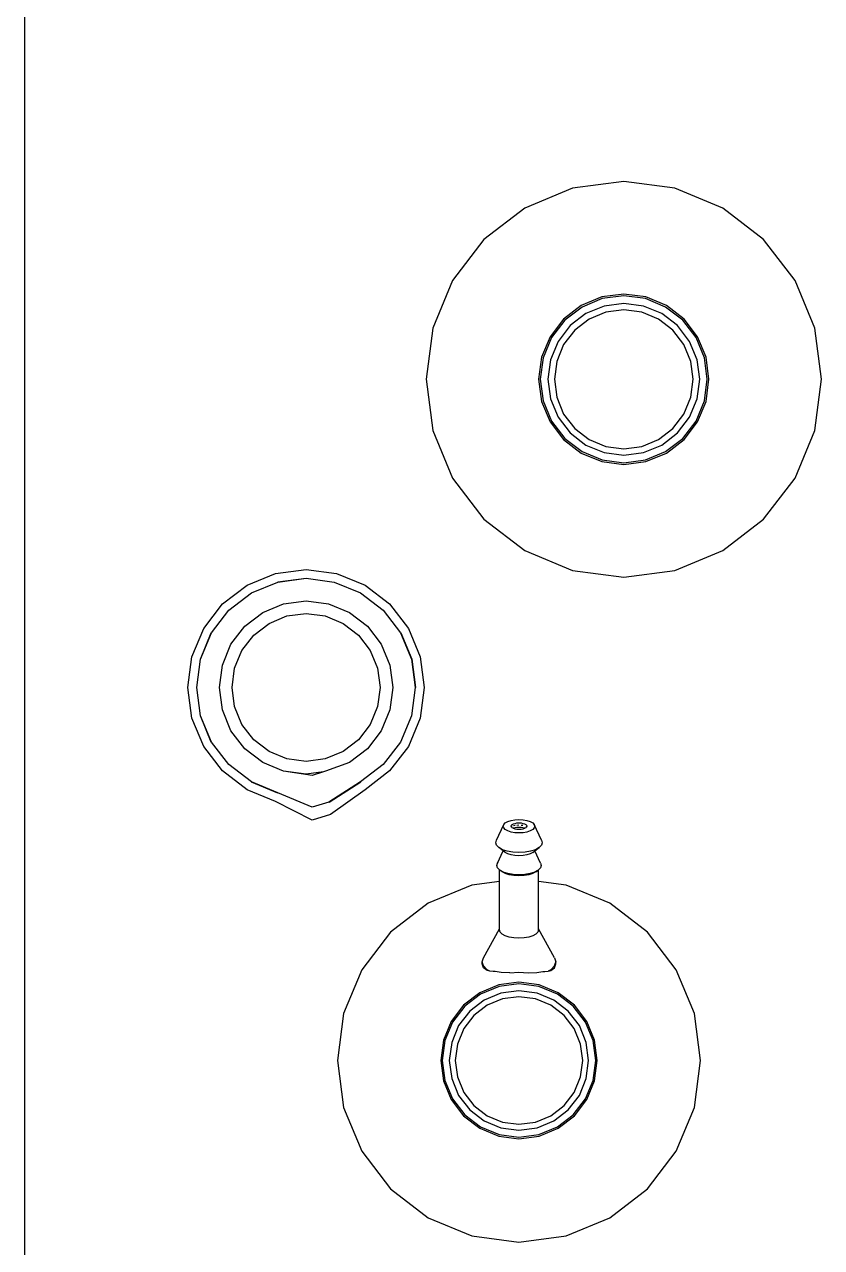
# Model space of a CAD drawing. Header units: metres. Extents: x 217 to 1422, y -179 to 129.
# Drawn here: x 1357.1349 to 1357.337, y 61.4455 to 61.7555 of the extents above; entities that cross this region are included whole.
import ezdxf

# ---------------------------------------------------------------- set-up
doc = ezdxf.new("R2010")
doc.units = ezdxf.units.M
doc.header["$LTSCALE"] = 0.5
doc.header["$MEASUREMENT"] = 0
doc.layers.add('+1', color=255, linetype='Continuous')

# ---------------------------------------------------------------- blocks, each defined once
blk = doc.blocks.new('Chemistry Lab table pl')
at = {"layer": '+1', "transparency": 33554687}
for p, q in [((6.07441, 3.6255), (6.06143, 3.62379)), ((6.08738, 3.62379), (6.07441, 3.6255)), ((6.06143, 3.62379), (6.04934, 3.61878)), ((6.09947, 3.61878), (6.08738, 3.62379)), ((6.04934, 3.61878), (6.03896, 3.61081)), ((6.10985, 3.61081), (6.09947, 3.61878)), ((6.03896, 3.61081), (6.03099, 3.60043)), ((6.11782, 3.60043), (6.10985, 3.61081)), ((6.03099, 3.60043), (6.02598, 3.58834)), ((6.12283, 3.58834), (6.11782, 3.60043)), ((6.06882, 3.59623), (6.06361, 3.59407)), ((6.07441, 3.59696), (6.06882, 3.59623)), ((6.07441, 3.59653), (6.06893, 3.59581)), ((6.08, 3.59623), (6.07441, 3.59696)), ((6.07988, 3.59581), (6.07441, 3.59653)), ((6.0852, 3.59407), (6.08, 3.59623)), ((6.06361, 3.59407), (6.05913, 3.59064)), ((6.06382, 3.59369), (6.05944, 3.59033)), ((6.06893, 3.59581), (6.06382, 3.59369)), ((6.06943, 3.59394), (6.06479, 3.59202)), ((6.07441, 3.5946), (6.06943, 3.59394)), ((6.07441, 3.59296), (6.06985, 3.59236)), ((6.07938, 3.59394), (6.07441, 3.5946)), ((6.07896, 3.59236), (6.07441, 3.59296)), ((6.08402, 3.59202), (6.07938, 3.59394)), ((6.08499, 3.59369), (6.07988, 3.59581)), ((6.08937, 3.59033), (6.08499, 3.59369)), ((6.08968, 3.59064), (6.0852, 3.59407)), ((6.23514, 3.59327), (6.22404, 3.58867)), ((6.24706, 3.59484), (6.23514, 3.59327)), ((6.25898, 3.59327), (6.24706, 3.59484)), ((6.27008, 3.58867), (6.25898, 3.59327)), ((6.05913, 3.59064), (6.0557, 3.58616)), ((6.05944, 3.59033), (6.05608, 3.58595)), ((6.06479, 3.59202), (6.0608, 3.58896)), ((6.06561, 3.5906), (6.06196, 3.58781)), ((6.06985, 3.59236), (6.06561, 3.5906)), ((6.0832, 3.5906), (6.07896, 3.59236)), ((6.08685, 3.58781), (6.0832, 3.5906)), ((6.08801, 3.58896), (6.08402, 3.59202)), ((6.09273, 3.58595), (6.08937, 3.59033)), ((6.09311, 3.58616), (6.08968, 3.59064)), ((6.02598, 3.58834), (6.02427, 3.57536)), ((6.0608, 3.58896), (6.05775, 3.58498)), ((6.06196, 3.58781), (6.05916, 3.58416)), ((6.08965, 3.58416), (6.08685, 3.58781)), ((6.09106, 3.58498), (6.08801, 3.58896)), ((6.12454, 3.57536), (6.12283, 3.58834)), ((6.22404, 3.58867), (6.21451, 3.58135)), ((6.27962, 3.58135), (6.27008, 3.58867)), ((6.0557, 3.58616), (6.05354, 3.58095)), ((6.05608, 3.58595), (6.05396, 3.58084)), ((6.05775, 3.58498), (6.05583, 3.58034)), ((6.05916, 3.58416), (6.05741, 3.57992)), ((6.0914, 3.57992), (6.08965, 3.58416)), ((6.09298, 3.58034), (6.09106, 3.58498)), ((6.09485, 3.58084), (6.09273, 3.58595)), ((6.09527, 3.58095), (6.09311, 3.58616)), ((6.05354, 3.58095), (6.05281, 3.57536)), ((6.05396, 3.58084), (6.05324, 3.57536)), ((6.09557, 3.57536), (6.09485, 3.58084)), ((6.096, 3.57536), (6.09527, 3.58095)), ((6.21451, 3.58135), (6.20719, 3.57182)), ((6.28693, 3.57182), (6.27962, 3.58135)), ((6.05583, 3.58034), (6.05517, 3.57536)), ((6.05741, 3.57992), (6.05681, 3.57536)), ((6.092, 3.57536), (6.0914, 3.57992)), ((6.09364, 3.57536), (6.09298, 3.58034)), ((6.02427, 3.57536), (6.02598, 3.56239)), ((6.05281, 3.57536), (6.05354, 3.56977)), ((6.05324, 3.57536), (6.05396, 3.56989)), ((6.05517, 3.57536), (6.05583, 3.57039)), ((6.05681, 3.57536), (6.05741, 3.57081)), ((6.0914, 3.57081), (6.092, 3.57536)), ((6.09298, 3.57039), (6.09364, 3.57536)), ((6.09485, 3.56989), (6.09557, 3.57536)), ((6.09527, 3.56977), (6.096, 3.57536)), ((6.12283, 3.56239), (6.12454, 3.57536)), ((6.20719, 3.57182), (6.20259, 3.56072)), ((6.29153, 3.56072), (6.28693, 3.57182)), ((6.05354, 3.56977), (6.0557, 3.56456)), ((6.05396, 3.56989), (6.05608, 3.56478)), ((6.05583, 3.57039), (6.05775, 3.56575)), ((6.05741, 3.57081), (6.05916, 3.56656)), ((6.08965, 3.56656), (6.0914, 3.57081)), ((6.09106, 3.56575), (6.09298, 3.57039)), ((6.09273, 3.56478), (6.09485, 3.56989)), ((6.09311, 3.56456), (6.09527, 3.56977)), ((6.24706, 3.56863), (6.24193, 3.56796)), ((6.24706, 3.56824), (6.24203, 3.56757)), ((6.25219, 3.56796), (6.24706, 3.56863)), ((6.25209, 3.56757), (6.24706, 3.56824)), ((6.05775, 3.56575), (6.0608, 3.56176)), ((6.05916, 3.56656), (6.06196, 3.56292)), ((6.08685, 3.56292), (6.08965, 3.56656)), ((6.08801, 3.56176), (6.09106, 3.56575)), ((6.23714, 3.56598), (6.23303, 3.56283)), ((6.23734, 3.56563), (6.23332, 3.56254)), ((6.24193, 3.56796), (6.23714, 3.56598)), ((6.24203, 3.56757), (6.23734, 3.56563)), ((6.24249, 3.56586), (6.23823, 3.5641)), ((6.24706, 3.56646), (6.24249, 3.56586)), ((6.25163, 3.56586), (6.24706, 3.56646)), ((6.25589, 3.5641), (6.25163, 3.56586)), ((6.25678, 3.56563), (6.25209, 3.56757)), ((6.25698, 3.56598), (6.25219, 3.56796)), ((6.26081, 3.56254), (6.25678, 3.56563)), ((6.26109, 3.56283), (6.25698, 3.56598)), ((6.02598, 3.56239), (6.03099, 3.5503)), ((6.0557, 3.56456), (6.05913, 3.56009)), ((6.05608, 3.56478), (6.05944, 3.5604)), ((6.06196, 3.56292), (6.06561, 3.56012)), ((6.0832, 3.56012), (6.08685, 3.56292)), ((6.08937, 3.5604), (6.09273, 3.56478)), ((6.08968, 3.56009), (6.09311, 3.56456)), ((6.11782, 3.5503), (6.12283, 3.56239)), ((6.23303, 3.56283), (6.22988, 3.55872)), ((6.23332, 3.56254), (6.23023, 3.55852)), ((6.23823, 3.5641), (6.23457, 3.56129)), ((6.23898, 3.5628), (6.23563, 3.56023)), ((6.24288, 3.56441), (6.23898, 3.5628)), ((6.24706, 3.56496), (6.24288, 3.56441)), ((6.25124, 3.56441), (6.24706, 3.56496)), ((6.25514, 3.5628), (6.25124, 3.56441)), ((6.25849, 3.56023), (6.25514, 3.5628)), ((6.25955, 3.56129), (6.25589, 3.5641)), ((6.26389, 3.55852), (6.26081, 3.56254)), ((6.26424, 3.55872), (6.26109, 3.56283)), ((6.05913, 3.56009), (6.06361, 3.55666)), ((6.05944, 3.5604), (6.06382, 3.55703)), ((6.0608, 3.56176), (6.06479, 3.55871)), ((6.06561, 3.56012), (6.06985, 3.55836)), ((6.07896, 3.55836), (6.0832, 3.56012)), ((6.08402, 3.55871), (6.08801, 3.56176)), ((6.08499, 3.55703), (6.08937, 3.5604)), ((6.0852, 3.55666), (6.08968, 3.56009)), ((6.20259, 3.56072), (6.20167, 3.55375)), ((6.23457, 3.56129), (6.23176, 3.55763)), ((6.23563, 3.56023), (6.23306, 3.55688)), ((6.26106, 3.55688), (6.25849, 3.56023)), ((6.26236, 3.55763), (6.25955, 3.56129)), ((6.2931, 3.5488), (6.29153, 3.56072)), ((6.06361, 3.55666), (6.06882, 3.5545)), ((6.06382, 3.55703), (6.06893, 3.55492)), ((6.06479, 3.55871), (6.06943, 3.55678)), ((6.06943, 3.55678), (6.07441, 3.55613)), ((6.06985, 3.55836), (6.07441, 3.55777)), ((6.07441, 3.55777), (6.07896, 3.55836)), ((6.07441, 3.55613), (6.07938, 3.55678)), ((6.07938, 3.55678), (6.08402, 3.55871)), ((6.07988, 3.55492), (6.08499, 3.55703)), ((6.08, 3.5545), (6.0852, 3.55666)), ((6.22102, 3.55784), (6.21371, 3.55375)), ((6.22102, 3.55784), (6.22205, 3.55816)), ((6.2226, 3.55816), (6.22205, 3.55816)), ((6.22205, 3.55816), (6.22231, 3.55808)), ((6.2226, 3.55816), (6.22231, 3.55808)), ((6.22308, 3.55784), (6.22231, 3.55808)), ((6.22332, 3.55792), (6.2226, 3.55816)), ((6.22332, 3.55792), (6.22308, 3.55784)), ((6.22308, 3.55784), (6.22405, 3.5569)), ((6.22357, 3.55784), (6.22332, 3.55792)), ((6.22426, 3.5569), (6.22357, 3.55784)), ((6.22405, 3.5569), (6.22443, 3.55621)), ((6.22409, 3.5569), (6.22428, 3.55684)), ((6.22428, 3.55684), (6.22426, 3.5569)), ((6.22443, 3.55621), (6.22428, 3.55684)), ((6.22454, 3.55531), (6.22443, 3.55621)), ((6.22988, 3.55872), (6.2279, 3.55393)), ((6.23023, 3.55852), (6.22829, 3.55383)), ((6.23176, 3.55763), (6.23, 3.55337)), ((6.23306, 3.55688), (6.23145, 3.55298)), ((6.26267, 3.55298), (6.26106, 3.55688)), ((6.26412, 3.55337), (6.26236, 3.55763)), ((6.26584, 3.55383), (6.26389, 3.55852)), ((6.26622, 3.55393), (6.26424, 3.55872)), ((6.06882, 3.5545), (6.07441, 3.55377)), ((6.06893, 3.55492), (6.07441, 3.5542)), ((6.07441, 3.5542), (6.07988, 3.55492)), ((6.07441, 3.55377), (6.08, 3.5545)), ((6.18682, 3.55227), (6.18723, 3.55267)), ((6.1912, 3.55451), (6.18723, 3.55267)), ((6.18723, 3.55267), (6.18767, 3.55281)), ((6.18767, 3.55281), (6.18811, 3.55267)), ((6.18811, 3.55267), (6.18852, 3.55227)), ((6.1912, 3.55451), (6.19185, 3.55471)), ((6.19185, 3.55471), (6.1925, 3.55451)), ((6.1925, 3.55451), (6.19311, 3.55392)), ((6.19311, 3.55392), (6.19363, 3.55298)), ((6.19393, 3.55278), (6.19311, 3.55392)), ((6.19363, 3.55298), (6.19403, 3.55175)), ((6.19701, 3.55421), (6.19393, 3.55278)), ((6.1943, 3.55227), (6.19393, 3.55278)), ((6.19701, 3.55421), (6.19763, 3.5544)), ((6.19763, 3.5544), (6.19824, 3.55421)), ((6.19824, 3.55421), (6.19872, 3.55375)), ((6.19872, 3.55375), (6.19882, 3.55365)), ((6.20167, 3.55375), (6.19872, 3.55375)), ((6.19923, 3.55308), (6.19882, 3.55365)), ((6.19882, 3.55365), (6.19902, 3.55329)), ((6.19902, 3.55329), (6.19923, 3.55308)), ((6.19902, 3.55329), (6.19931, 3.55276)), ((6.19923, 3.55308), (6.19951, 3.55258)), ((6.19931, 3.55276), (6.19937, 3.55258)), ((6.21371, 3.55375), (6.20167, 3.55375)), ((6.21395, 3.55375), (6.21371, 3.55375)), ((6.21395, 3.55375), (6.2145, 3.55358)), ((6.2145, 3.55358), (6.21501, 3.55308)), ((6.21501, 3.55308), (6.21544, 3.5523)), ((6.22449, 3.55485), (6.22454, 3.55531)), ((6.22477, 3.55331), (6.22449, 3.55485)), ((6.22486, 3.5511), (6.22477, 3.55331)), ((6.2279, 3.55393), (6.22722, 3.5488)), ((6.22829, 3.55383), (6.22762, 3.5488)), ((6.23, 3.55337), (6.2294, 3.5488)), ((6.23145, 3.55298), (6.2309, 3.5488)), ((6.26322, 3.5488), (6.26267, 3.55298)), ((6.26473, 3.5488), (6.26412, 3.55337)), ((6.2665, 3.5488), (6.26584, 3.55383)), ((6.2669, 3.5488), (6.26622, 3.55393)), ((6.03099, 3.5503), (6.03896, 3.53992)), ((6.10985, 3.53992), (6.11782, 3.5503)), ((6.18596, 3.5488), (6.18602, 3.54984)), ((6.18602, 3.54984), (6.18619, 3.5508)), ((6.18619, 3.5508), (6.18646, 3.55163)), ((6.18646, 3.55163), (6.18682, 3.55227)), ((6.18686, 3.54931), (6.18695, 3.54978)), ((6.18695, 3.54978), (6.18708, 3.55018)), ((6.18708, 3.55018), (6.18725, 3.5505)), ((6.18725, 3.5505), (6.18745, 3.55069)), ((6.18738, 3.54931), (6.1874, 3.54963)), ((6.1874, 3.54963), (6.18742, 3.54978)), ((6.18745, 3.55069), (6.18764, 3.55075)), ((6.18756, 3.5505), (6.18764, 3.55075)), ((6.18764, 3.55075), (6.18767, 3.55076)), ((6.18767, 3.55076), (6.18789, 3.55069)), ((6.18789, 3.55069), (6.18809, 3.5505)), ((6.18792, 3.54931), (6.188, 3.54978)), ((6.188, 3.54978), (6.18813, 3.55018)), ((6.18809, 3.5505), (6.1882, 3.5503)), ((6.18813, 3.55018), (6.1882, 3.5503)), ((6.1882, 3.5503), (6.18826, 3.55018)), ((6.18826, 3.55018), (6.18839, 3.54978)), ((6.18839, 3.54978), (6.18848, 3.54931)), ((6.18852, 3.55227), (6.18888, 3.55163)), ((6.18888, 3.55163), (6.18915, 3.5508)), ((6.18915, 3.5508), (6.18932, 3.54984)), ((6.18932, 3.54984), (6.18938, 3.5488)), ((6.19403, 3.55175), (6.19428, 3.55033)), ((6.19428, 3.55033), (6.19436, 3.5488)), ((6.1943, 3.55227), (6.19466, 3.55163)), ((6.19466, 3.55163), (6.19493, 3.5508)), ((6.19493, 3.5508), (6.1951, 3.54984)), ((6.1951, 3.54984), (6.19516, 3.5488)), ((6.19937, 3.55258), (6.19951, 3.55258)), ((6.19937, 3.55258), (6.19969, 3.5516)), ((6.19951, 3.55258), (6.19966, 3.5523)), ((6.19966, 3.5523), (6.2, 3.55127)), ((6.19969, 3.5516), (6.19993, 3.55025)), ((6.19993, 3.55025), (6.20001, 3.5488)), ((6.2, 3.55127), (6.20021, 3.55008)), ((6.20021, 3.55008), (6.20028, 3.5488)), ((6.21544, 3.5523), (6.21578, 3.55127)), ((6.21578, 3.55127), (6.21599, 3.55008)), ((6.21599, 3.55008), (6.21606, 3.5488)), ((6.22468, 3.5488), (6.22486, 3.5511)), ((6.18602, 3.54776), (6.18596, 3.5488)), ((6.18619, 3.54679), (6.18602, 3.54776)), ((6.18646, 3.54596), (6.18619, 3.54679)), ((6.18684, 3.5488), (6.18686, 3.54931)), ((6.18686, 3.54829), (6.18684, 3.5488)), ((6.18695, 3.54782), (6.18686, 3.54829)), ((6.18708, 3.54741), (6.18695, 3.54782)), ((6.18725, 3.5471), (6.18708, 3.54741)), ((6.18745, 3.54691), (6.18725, 3.5471)), ((6.18738, 3.54829), (6.18735, 3.5488)), ((6.18749, 3.54741), (6.18742, 3.54782)), ((6.18767, 3.54684), (6.18745, 3.54691)), ((6.18762, 3.54691), (6.18756, 3.5471)), ((6.18789, 3.54691), (6.18767, 3.54684)), ((6.18789, 3.5488), (6.18792, 3.54931)), ((6.18792, 3.54829), (6.18789, 3.5488)), ((6.18809, 3.5471), (6.18789, 3.54691)), ((6.188, 3.54782), (6.18792, 3.54829)), ((6.18813, 3.54741), (6.188, 3.54782)), ((6.1882, 3.5473), (6.18809, 3.5471)), ((6.1882, 3.5473), (6.18813, 3.54741)), ((6.18826, 3.54741), (6.1882, 3.5473)), ((6.18839, 3.54782), (6.18826, 3.54741)), ((6.18848, 3.54829), (6.18839, 3.54782)), ((6.18848, 3.54931), (6.18851, 3.5488)), ((6.18851, 3.5488), (6.18848, 3.54829)), ((6.18915, 3.54679), (6.18888, 3.54596)), ((6.18932, 3.54776), (6.18915, 3.54679)), ((6.18938, 3.5488), (6.18932, 3.54776)), ((6.19428, 3.54727), (6.19403, 3.54584)), ((6.19436, 3.5488), (6.19428, 3.54727)), ((6.19493, 3.54679), (6.19466, 3.54596)), ((6.1951, 3.54776), (6.19493, 3.54679)), ((6.19516, 3.5488), (6.1951, 3.54776)), ((6.19993, 3.54735), (6.19969, 3.546)), ((6.20001, 3.5488), (6.19993, 3.54735)), ((6.20021, 3.54752), (6.2, 3.54632)), ((6.20028, 3.5488), (6.20021, 3.54752)), ((6.21599, 3.54752), (6.21578, 3.54632)), ((6.21606, 3.5488), (6.21599, 3.54752)), ((6.22486, 3.5465), (6.22468, 3.5488)), ((6.22486, 3.5465), (6.22477, 3.54429)), ((6.22722, 3.5488), (6.2279, 3.54367)), ((6.22762, 3.5488), (6.22829, 3.54377)), ((6.2294, 3.5488), (6.23, 3.54423)), ((6.2309, 3.5488), (6.23145, 3.54462)), ((6.26267, 3.54462), (6.26322, 3.5488)), ((6.26412, 3.54423), (6.26473, 3.5488)), ((6.26584, 3.54377), (6.2665, 3.5488)), ((6.26622, 3.54367), (6.2669, 3.5488)), ((6.29153, 3.53688), (6.2931, 3.5488)), ((6.18682, 3.54533), (6.18646, 3.54596)), ((6.18723, 3.54493), (6.18682, 3.54533)), ((6.18767, 3.54479), (6.18723, 3.54493)), ((6.1912, 3.54309), (6.18723, 3.54493)), ((6.18811, 3.54493), (6.18767, 3.54479)), ((6.18852, 3.54533), (6.18811, 3.54493)), ((6.18888, 3.54596), (6.18852, 3.54533)), ((6.19311, 3.54368), (6.1925, 3.54309)), ((6.19393, 3.54482), (6.19311, 3.54368)), ((6.19363, 3.54462), (6.19311, 3.54368)), ((6.19403, 3.54584), (6.19363, 3.54462)), ((6.1943, 3.54533), (6.19393, 3.54482)), ((6.19701, 3.54339), (6.19393, 3.54482)), ((6.19466, 3.54596), (6.1943, 3.54533)), ((6.19701, 3.54339), (6.19683, 3.54356)), ((6.19763, 3.5432), (6.19701, 3.54339)), ((6.19824, 3.54339), (6.19763, 3.5432)), ((6.19872, 3.54385), (6.19824, 3.54339)), ((6.19882, 3.54395), (6.19872, 3.54385)), ((6.20167, 3.54385), (6.19872, 3.54385)), ((6.19923, 3.54451), (6.19882, 3.54395)), ((6.19902, 3.54431), (6.19882, 3.54395)), ((6.19931, 3.54484), (6.19902, 3.54431)), ((6.19923, 3.54451), (6.19902, 3.54431)), ((6.19951, 3.54501), (6.19923, 3.54451)), ((6.19937, 3.54501), (6.19931, 3.54484)), ((6.19969, 3.546), (6.19937, 3.54501)), ((6.19937, 3.54501), (6.19951, 3.54501)), ((6.19966, 3.5453), (6.19951, 3.54501)), ((6.2, 3.54632), (6.19966, 3.5453)), ((6.20167, 3.54385), (6.20259, 3.53688)), ((6.21371, 3.54385), (6.20167, 3.54385)), ((6.22102, 3.53976), (6.21371, 3.54385)), ((6.21395, 3.54385), (6.21371, 3.54385)), ((6.2145, 3.54402), (6.21395, 3.54385)), ((6.21501, 3.54451), (6.2145, 3.54402)), ((6.21544, 3.5453), (6.21501, 3.54451)), ((6.21578, 3.54632), (6.21544, 3.5453)), ((6.22477, 3.54429), (6.22449, 3.54275)), ((6.2279, 3.54367), (6.22988, 3.53888)), ((6.22829, 3.54377), (6.23023, 3.53908)), ((6.23, 3.54423), (6.23176, 3.53997)), ((6.23145, 3.54462), (6.23306, 3.54072)), ((6.26106, 3.54072), (6.26267, 3.54462)), ((6.26236, 3.53997), (6.26412, 3.54423)), ((6.26389, 3.53908), (6.26584, 3.54377)), ((6.26424, 3.53888), (6.26622, 3.54367)), ((6.19185, 3.54289), (6.1912, 3.54309)), ((6.1925, 3.54309), (6.19185, 3.54289)), ((6.22405, 3.54069), (6.22308, 3.53976)), ((6.22426, 3.54069), (6.22357, 3.53976)), ((6.22443, 3.54139), (6.22405, 3.54069)), ((6.22428, 3.54076), (6.22409, 3.54069)), ((6.22428, 3.54076), (6.22426, 3.54069)), ((6.22443, 3.54139), (6.22428, 3.54076)), ((6.22454, 3.54229), (6.22443, 3.54139)), ((6.22449, 3.54275), (6.22454, 3.54229)), ((6.23306, 3.54072), (6.23563, 3.53737)), ((6.25849, 3.53737), (6.26106, 3.54072)), ((6.03896, 3.53992), (6.04934, 3.53195)), ((6.09947, 3.53195), (6.10985, 3.53992)), ((6.22205, 3.53944), (6.22102, 3.53976)), ((6.22231, 3.53952), (6.22205, 3.53944)), ((6.2226, 3.53944), (6.22205, 3.53944)), ((6.22308, 3.53976), (6.22231, 3.53952)), ((6.2226, 3.53944), (6.22231, 3.53952)), ((6.22332, 3.53968), (6.2226, 3.53944)), ((6.22308, 3.53976), (6.22332, 3.53968)), ((6.22357, 3.53976), (6.22332, 3.53968)), ((6.22988, 3.53888), (6.23303, 3.53477)), ((6.23023, 3.53908), (6.23332, 3.53505)), ((6.23176, 3.53997), (6.23457, 3.53631)), ((6.23563, 3.53737), (6.23898, 3.5348)), ((6.25514, 3.5348), (6.25849, 3.53737)), ((6.25955, 3.53631), (6.26236, 3.53997)), ((6.26081, 3.53505), (6.26389, 3.53908)), ((6.26109, 3.53477), (6.26424, 3.53888)), ((6.20259, 3.53688), (6.20719, 3.52578)), ((6.23303, 3.53477), (6.23714, 3.53162)), ((6.23332, 3.53505), (6.23734, 3.53197)), ((6.23457, 3.53631), (6.23823, 3.5335)), ((6.23898, 3.5348), (6.24288, 3.53319)), ((6.25124, 3.53319), (6.25514, 3.5348)), ((6.25589, 3.5335), (6.25955, 3.53631)), ((6.25678, 3.53197), (6.26081, 3.53505)), ((6.25698, 3.53162), (6.26109, 3.53477)), ((6.28693, 3.52578), (6.29153, 3.53688)), ((6.04934, 3.53195), (6.06143, 3.52694)), ((6.08738, 3.52694), (6.09947, 3.53195)), ((6.23714, 3.53162), (6.24193, 3.52964)), ((6.23734, 3.53197), (6.24203, 3.53002)), ((6.23823, 3.5335), (6.24249, 3.53174)), ((6.24249, 3.53174), (6.24706, 3.53113)), ((6.24288, 3.53319), (6.24706, 3.53264)), ((6.24706, 3.53264), (6.25124, 3.53319)), ((6.24706, 3.53113), (6.25163, 3.53174)), ((6.25163, 3.53174), (6.25589, 3.5335)), ((6.25209, 3.53002), (6.25678, 3.53197)), ((6.25219, 3.52964), (6.25698, 3.53162)), ((6.24193, 3.52964), (6.24706, 3.52896)), ((6.24203, 3.53002), (6.24706, 3.52936)), ((6.24706, 3.52936), (6.25209, 3.53002)), ((6.24706, 3.52896), (6.25219, 3.52964)), ((6.06143, 3.52694), (6.07441, 3.52523)), ((6.07441, 3.52523), (6.08738, 3.52694)), ((6.14476, 3.52374), (6.15251, 3.52477)), ((6.15251, 3.52477), (6.16026, 3.52374)), ((6.20719, 3.52578), (6.21451, 3.51624)), ((6.27962, 3.51624), (6.28693, 3.52578)), ((6.13754, 3.52075), (6.14476, 3.52374)), ((6.13864, 3.51884), (6.14533, 3.52161)), ((6.14533, 3.52161), (6.15251, 3.52255)), ((6.14535, 3.52155), (6.15251, 3.52249)), ((6.15251, 3.52249), (6.15967, 3.52155)), ((6.16026, 3.52374), (6.16748, 3.52075)), ((6.13134, 3.51599), (6.13754, 3.52075)), ((6.13295, 3.51439), (6.13868, 3.51878)), ((6.13868, 3.51878), (6.14535, 3.52155)), ((6.15967, 3.52155), (6.16634, 3.51878)), ((6.16634, 3.51878), (6.17207, 3.51439)), ((6.16748, 3.52075), (6.17368, 3.51599)), ((6.12658, 3.50979), (6.13134, 3.51599)), ((6.14152, 3.51385), (6.14682, 3.51605)), ((6.14682, 3.51605), (6.15251, 3.51679)), ((6.15251, 3.51679), (6.1582, 3.51605)), ((6.1582, 3.51605), (6.1635, 3.51385)), ((6.17368, 3.51599), (6.17844, 3.50979)), ((6.21451, 3.51624), (6.22404, 3.50893)), ((6.27008, 3.50893), (6.27962, 3.51624)), ((6.12855, 3.50865), (6.13295, 3.51439)), ((6.13697, 3.51036), (6.14152, 3.51385)), ((6.14313, 3.51106), (6.14766, 3.51294)), ((6.14766, 3.51294), (6.15251, 3.51358)), ((6.15251, 3.51358), (6.15737, 3.51294)), ((6.15737, 3.51294), (6.16189, 3.51106)), ((6.1635, 3.51385), (6.16805, 3.51036)), ((6.17207, 3.51439), (6.17647, 3.50865)), ((6.12359, 3.50257), (6.12658, 3.50979)), ((6.13348, 3.50581), (6.13697, 3.51036)), ((6.13925, 3.50808), (6.14313, 3.51106)), ((6.16189, 3.51106), (6.16577, 3.50808)), ((6.16805, 3.51036), (6.17154, 3.50581)), ((6.17844, 3.50979), (6.18467, 3.50098)), ((6.12579, 3.50198), (6.12855, 3.50865)), ((6.13627, 3.5042), (6.13925, 3.50808)), ((6.16577, 3.50808), (6.16875, 3.5042)), ((6.17647, 3.50865), (6.18155, 3.50063)), ((6.17653, 3.50869), (6.18164, 3.50065)), ((6.22404, 3.50893), (6.23514, 3.50433)), ((6.25898, 3.50433), (6.27008, 3.50893)), ((6.13129, 3.50051), (6.13348, 3.50581)), ((6.13439, 3.49968), (6.13627, 3.5042)), ((6.16875, 3.5042), (6.17063, 3.49968)), ((6.17154, 3.50581), (6.17374, 3.49977)), ((6.23514, 3.50433), (6.24706, 3.50276)), ((6.24706, 3.50276), (6.25898, 3.50433)), ((6.12257, 3.49482), (6.12359, 3.50257)), ((6.12484, 3.49482), (6.12579, 3.50198)), ((6.13054, 3.49482), (6.13129, 3.50051)), ((6.18155, 3.50063), (6.18288, 3.49641)), ((6.18467, 3.50098), (6.18612, 3.49641)), ((6.13375, 3.49482), (6.13439, 3.49968)), ((6.17063, 3.49968), (6.17127, 3.49482)), ((6.17374, 3.49977), (6.1739, 3.49924)), ((6.1739, 3.49924), (6.17448, 3.49482)), ((6.1739, 3.49924), (6.1748, 3.49641)), ((6.12359, 3.48707), (6.12257, 3.49482)), ((6.12572, 3.48764), (6.12478, 3.49482)), ((6.12579, 3.48766), (6.12484, 3.49482)), ((6.13129, 3.48913), (6.13054, 3.49482)), ((6.13439, 3.48997), (6.13375, 3.49482)), ((6.17127, 3.49482), (6.17063, 3.48997)), ((6.1748, 3.49641), (6.17374, 3.48913)), ((6.17448, 3.49482), (6.17374, 3.48913)), ((6.18288, 3.49641), (6.17924, 3.48766)), ((6.18612, 3.49641), (6.18143, 3.48707)), ((6.12855, 3.48099), (6.12579, 3.48766)), ((6.13348, 3.48383), (6.13129, 3.48913)), ((6.13627, 3.48544), (6.13439, 3.48997)), ((6.17063, 3.48997), (6.16875, 3.48544)), ((6.17374, 3.48913), (6.17154, 3.48383)), ((6.17924, 3.48766), (6.17647, 3.48099)), ((6.1793, 3.48764), (6.17653, 3.48095)), ((6.12658, 3.47985), (6.12359, 3.48707)), ((6.13925, 3.48156), (6.13627, 3.48544)), ((6.16875, 3.48544), (6.16577, 3.48156)), ((6.18143, 3.48707), (6.17844, 3.47985)), ((6.13697, 3.47928), (6.13348, 3.48383)), ((6.14313, 3.47858), (6.13925, 3.48156)), ((6.16577, 3.48156), (6.16189, 3.47858)), ((6.17154, 3.48383), (6.16805, 3.47928)), ((6.13134, 3.47365), (6.12658, 3.47985)), ((6.13295, 3.47526), (6.12855, 3.48099)), ((6.14152, 3.47579), (6.13697, 3.47928)), ((6.14766, 3.4767), (6.14313, 3.47858)), ((6.16189, 3.47858), (6.15737, 3.4767)), ((6.16805, 3.47928), (6.1635, 3.47579)), ((6.17647, 3.48099), (6.17207, 3.47526)), ((6.17844, 3.47985), (6.17368, 3.47365)), ((6.13868, 3.47086), (6.13295, 3.47526)), ((6.14682, 3.4736), (6.14152, 3.47579)), ((6.15251, 3.47607), (6.14766, 3.4767)), ((6.15737, 3.4767), (6.15251, 3.47607)), ((6.1635, 3.47579), (6.1582, 3.4736)), ((6.17207, 3.47526), (6.16634, 3.47086)), ((6.13754, 3.46889), (6.13134, 3.47365)), ((6.15251, 3.47285), (6.14682, 3.4736)), ((6.1582, 3.4736), (6.15251, 3.47285)), ((6.17368, 3.47365), (6.16748, 3.46889)), ((6.14533, 3.46803), (6.13864, 3.4708)), ((6.14535, 3.4681), (6.13868, 3.47086)), ((6.16634, 3.47086), (6.15967, 3.4681)), ((6.16638, 3.4708), (6.15969, 3.46803)), ((6.14476, 3.4659), (6.13754, 3.46889)), ((6.15251, 3.46488), (6.14476, 3.4659)), ((6.15251, 3.46715), (6.14535, 3.4681)), ((6.15967, 3.4681), (6.15251, 3.46715)), ((6.15969, 3.46803), (6.15251, 3.46709)), ((6.16026, 3.4659), (6.15251, 3.46488)), ((6.16748, 3.46889), (6.16026, 3.4659)), ((5.89736, 3.42344), (6.41859, 3.42344))]:
    blk.add_line(p, q, dxfattribs=at)
blk = doc.blocks.new('PLAN FF')
at = {"layer": '+1', "transparency": 33554687, "rotation": 269.9999999999999}
blk.add_blockref('Chemistry Lab table pl', (1353.7115, 67.73995), dxfattribs=at)

msp = doc.modelspace()

# ---------------------------------------------------------------- block references
at = {"transparency": 33554687}
msp.add_blockref('PLAN FF', (0, 0), dxfattribs=at)

doc.saveas('drawing.dxf')
